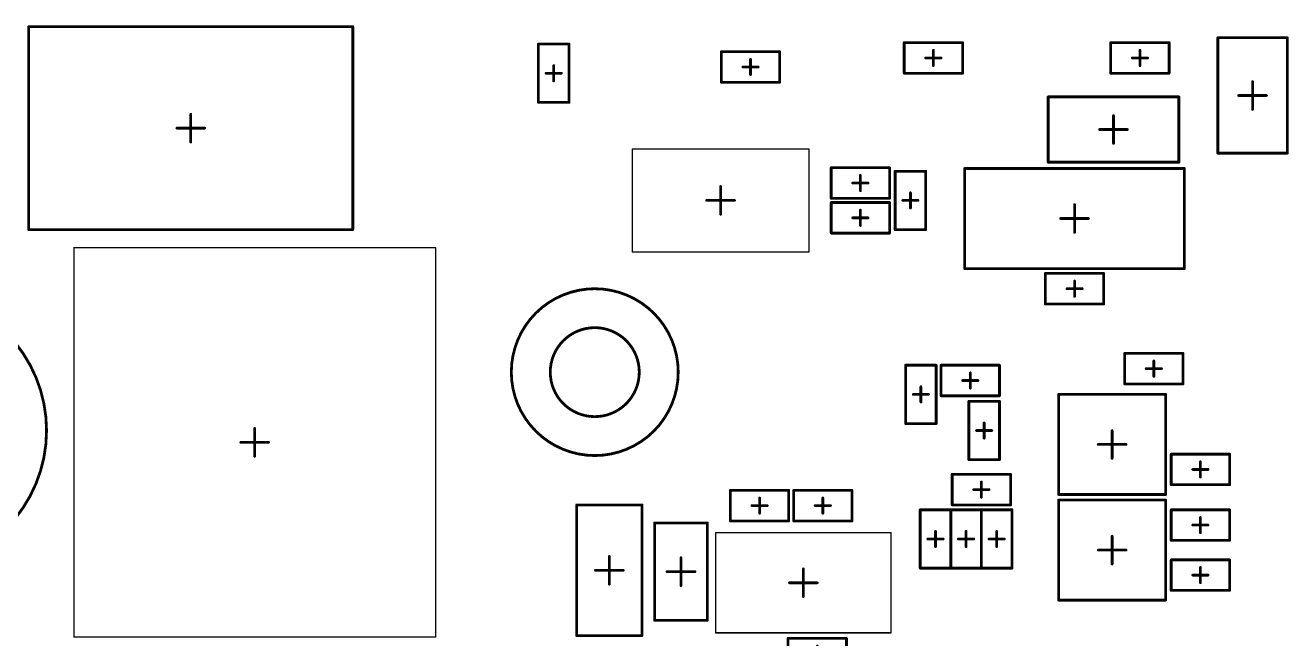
# Model space of a CAD drawing. Header units: millimetres. Extents: x 17 to 252, y 25 to 107.
# Drawn here: x 76.52 to 121.95, y 49.41 to 71.48 of the extents above; entities that cross this region are included whole.
import ezdxf

# ---------------------------------------------------------------- set-up
doc = ezdxf.new("R2010")
doc.units = ezdxf.units.MM
doc.layers.add('Mechanical1', color=6, linetype='Continuous')
doc.layers.add('Mechanical15', color=56, linetype='Continuous')

# ---------------------------------------------------------------- blocks, each defined once
blk = doc.blocks.new('CAPC1005X06N_5')
at = {"layer": 'Mechanical15', "const_width": 0.1}
for points in [[(-1.05, 0.55), (1.05, 0.55)], [(-1.05, 0.55), (-1.05, -0.55)], [(1.05, 0.55), (1.05, -0.55)], [(-0.275, 0), (0.275, 0)], [(0, 0.275), (0, -0.275)], [(-1.05, -0.55), (1.05, -0.55)]]:
    blk.add_lwpolyline(points, dxfattribs=at)
at = {"layer": 'Mechanical15', "const_width": 0.05}
for points in [[(-1.075, 0.55, 1), (-1.025, 0.55, 1)], [(-1.075, 0.55, 1), (-1.025, 0.55, 1)], [(1.025, 0.55, 1), (1.075, 0.55, 1)], [(1.025, 0.55, 1), (1.075, 0.55, 1)], [(-0.3, 0, 1), (-0.25, 0, 1)], [(-0.025, 0.275, 1), (0.025, 0.275, 1)], [(0.25, 0, 1), (0.3, 0, 1)], [(-0.025, -0.275, 1), (0.025, -0.275, 1)], [(-1.075, -0.55, 1), (-1.025, -0.55, 1)], [(-1.075, -0.55, 1), (-1.025, -0.55, 1)], [(1.025, -0.55, 1), (1.075, -0.55, 1)], [(1.025, -0.55, 1), (1.075, -0.55, 1)]]:
    blk.add_lwpolyline(points, format="xyb", close=True, dxfattribs=at)
blk = doc.blocks.new('CAPC3216X09N_8')
at = {"layer": 'Mechanical15', "const_width": 0.1}
for points in [[(-2.35, 1.175), (2.35, 1.175)], [(-2.35, -1.175), (-2.35, 1.175)], [(2.35, -1.175), (2.35, 1.175)], [(0, -0.5), (0, 0.5)], [(-0.5, 0), (0.5, 0)], [(-2.35, -1.175), (2.35, -1.175)]]:
    blk.add_lwpolyline(points, dxfattribs=at)
at = {"layer": 'Mechanical15', "const_width": 0.05}
for points in [[(-2.375, 1.175, 1), (-2.325, 1.175, 1)], [(-2.375, 1.175, 1), (-2.325, 1.175, 1)], [(2.325, 1.175, 1), (2.375, 1.175, 1)], [(2.325, 1.175, 1), (2.375, 1.175, 1)], [(-0.025, 0.5, 1), (0.025, 0.5, 1)], [(-0.525, 0, 1), (-0.475, 0, 1)], [(0.475, 0, 1), (0.525, 0, 1)], [(-0.025, -0.5, 1), (0.025, -0.5, 1)], [(-2.375, -1.175, 1), (-2.325, -1.175, 1)], [(-2.375, -1.175, 1), (-2.325, -1.175, 1)], [(2.325, -1.175, 1), (2.375, -1.175, 1)], [(2.325, -1.175, 1), (2.375, -1.175, 1)]]:
    blk.add_lwpolyline(points, format="xyb", close=True, dxfattribs=at)
blk = doc.blocks.new('CAPC1005X06N_33')
at = {"layer": 'Mechanical15', "const_width": 0.1}
for points in [[(-1.05, -0.55), (-1.05, 0.55)], [(1.05, 0.55), (-1.05, 0.55)], [(1.05, -0.55), (1.05, 0.55)], [(0.275, 0), (-0.275, 0)], [(0, -0.275), (0, 0.275)], [(1.05, -0.55), (-1.05, -0.55)]]:
    blk.add_lwpolyline(points, dxfattribs=at)
at = {"layer": 'Mechanical15', "const_width": 0.05}
for points in [[(-1.075, 0.55, 1), (-1.025, 0.55, 1)], [(-1.075, 0.55, 1), (-1.025, 0.55, 1)], [(1.025, 0.55, 1), (1.075, 0.55, 1)], [(1.025, 0.55, 1), (1.075, 0.55, 1)], [(-0.3, 0, 1), (-0.25, 0, 1)], [(-0.025, 0.275, 1), (0.025, 0.275, 1)], [(0.25, 0, 1), (0.3, 0, 1)], [(-0.025, -0.275, 1), (0.025, -0.275, 1)], [(-1.075, -0.55, 1), (-1.025, -0.55, 1)], [(-1.075, -0.55, 1), (-1.025, -0.55, 1)], [(1.025, -0.55, 1), (1.075, -0.55, 1)], [(1.025, -0.55, 1), (1.075, -0.55, 1)]]:
    blk.add_lwpolyline(points, format="xyb", close=True, dxfattribs=at)
blk = doc.blocks.new('CAPC1005X06N_34')
at = {"layer": 'Mechanical15', "const_width": 0.1}
for points in [[(-1.05, -0.55), (-1.05, 0.55)], [(1.05, 0.55), (-1.05, 0.55)], [(1.05, -0.55), (1.05, 0.55)], [(0.275, 0), (-0.275, 0)], [(0, -0.275), (0, 0.275)], [(1.05, -0.55), (-1.05, -0.55)]]:
    blk.add_lwpolyline(points, dxfattribs=at)
at = {"layer": 'Mechanical15', "const_width": 0.05}
for points in [[(-1.075, 0.55, 1), (-1.025, 0.55, 1)], [(-1.075, 0.55, 1), (-1.025, 0.55, 1)], [(1.025, 0.55, 1), (1.075, 0.55, 1)], [(1.025, 0.55, 1), (1.075, 0.55, 1)], [(-0.3, 0, 1), (-0.25, 0, 1)], [(-0.025, 0.275, 1), (0.025, 0.275, 1)], [(0.25, 0, 1), (0.3, 0, 1)], [(-0.025, -0.275, 1), (0.025, -0.275, 1)], [(-1.075, -0.55, 1), (-1.025, -0.55, 1)], [(-1.075, -0.55, 1), (-1.025, -0.55, 1)], [(1.025, -0.55, 1), (1.075, -0.55, 1)], [(1.025, -0.55, 1), (1.075, -0.55, 1)]]:
    blk.add_lwpolyline(points, format="xyb", close=True, dxfattribs=at)
blk = doc.blocks.new('CAPC2012X14N_35')
at = {"layer": 'Mechanical15', "const_width": 0.1}
for points in [[(-1.75, -0.95), (-1.75, 0.95)], [(1.75, 0.95), (-1.75, 0.95)], [(1.75, -0.95), (1.75, 0.95)], [(0, -0.5), (0, 0.5)], [(0.5, 0), (-0.5, 0)], [(1.75, -0.95), (-1.75, -0.95)]]:
    blk.add_lwpolyline(points, dxfattribs=at)
at = {"layer": 'Mechanical15', "const_width": 0.05}
for points in [[(-1.775, 0.95, 1), (-1.725, 0.95, 1)], [(-1.775, 0.95, 1), (-1.725, 0.95, 1)], [(1.725, 0.95, 1), (1.775, 0.95, 1)], [(1.725, 0.95, 1), (1.775, 0.95, 1)], [(-0.025, 0.5, 1), (0.025, 0.5, 1)], [(-0.525, 0, 1), (-0.475, 0, 1)], [(0.475, 0, 1), (0.525, 0, 1)], [(-0.025, -0.5, 1), (0.025, -0.5, 1)], [(-1.775, -0.95, 1), (-1.725, -0.95, 1)], [(-1.775, -0.95, 1), (-1.725, -0.95, 1)], [(1.725, -0.95, 1), (1.775, -0.95, 1)], [(1.725, -0.95, 1), (1.775, -0.95, 1)]]:
    blk.add_lwpolyline(points, format="xyb", close=True, dxfattribs=at)
blk = doc.blocks.new('CAPC1005X06N_36')
at = {"layer": 'Mechanical15', "const_width": 0.1}
for points in [[(-1.05, -0.55), (-1.05, 0.55)], [(-1.05, 0.55), (1.05, 0.55)], [(1.05, -0.55), (1.05, 0.55)], [(-0.275, 0), (0.275, 0)], [(0, -0.275), (0, 0.275)], [(-1.05, -0.55), (1.05, -0.55)]]:
    blk.add_lwpolyline(points, dxfattribs=at)
at = {"layer": 'Mechanical15', "const_width": 0.05}
for points in [[(-1.075, 0.55, 1), (-1.025, 0.55, 1)], [(-1.075, 0.55, 1), (-1.025, 0.55, 1)], [(1.025, 0.55, 1), (1.075, 0.55, 1)], [(1.025, 0.55, 1), (1.075, 0.55, 1)], [(-0.3, 0, 1), (-0.25, 0, 1)], [(-0.025, 0.275, 1), (0.025, 0.275, 1)], [(0.25, 0, 1), (0.3, 0, 1)], [(-0.025, -0.275, 1), (0.025, -0.275, 1)], [(-1.075, -0.55, 1), (-1.025, -0.55, 1)], [(-1.075, -0.55, 1), (-1.025, -0.55, 1)], [(1.025, -0.55, 1), (1.075, -0.55, 1)], [(1.025, -0.55, 1), (1.075, -0.55, 1)]]:
    blk.add_lwpolyline(points, format="xyb", close=True, dxfattribs=at)
blk = doc.blocks.new('INDM120120X100N_88')
at = {"layer": 'Mechanical15'}
for points, const_width in [([(-7, 6.5), (-7, -6.5)], 0.05), ([(-7, 6.5), (7, 6.5)], 0.05), ([(7, 6.5), (7, -6.5)], 0.05), ([(0, 0.5), (0, -0.5)], 0.1), ([(-0.5, 0), (0.5, 0)], 0.1), ([(-7, -6.5), (7, -6.5)], 0.05)]:
    blk.add_lwpolyline(points, dxfattribs=dict(at, const_width=const_width))
for points, const_width in [([(-7.013, 6.5, 1), (-6.988, 6.5, 1)], 0.025), ([(-7.013, 6.5, 1), (-6.988, 6.5, 1)], 0.025), ([(6.987, 6.5, 1), (7.012, 6.5, 1)], 0.025), ([(6.987, 6.5, 1), (7.012, 6.5, 1)], 0.025), ([(-0.025, 0.5, 1), (0.025, 0.5, 1)], 0.05), ([(-0.525, 0, 1), (-0.475, 0, 1)], 0.05), ([(0.475, 0, 1), (0.525, 0, 1)], 0.05), ([(-0.025, -0.5, 1), (0.025, -0.5, 1)], 0.05), ([(-7.013, -6.5, 1), (-6.988, -6.5, 1)], 0.025), ([(-7.013, -6.5, 1), (-6.988, -6.5, 1)], 0.025), ([(6.987, -6.5, 1), (7.012, -6.5, 1)], 0.025), ([(6.987, -6.5, 1), (7.012, -6.5, 1)], 0.025)]:
    blk.add_lwpolyline(points, format="xyb", close=True, dxfattribs=dict(at, const_width=const_width))
blk = doc.blocks.new('RESC1005X04N_92')
at = {"layer": 'Mechanical15', "const_width": 0.1}
for points in [[(-1.05, 0.55), (1.05, 0.55)], [(-1.05, -0.55), (-1.05, 0.55)], [(1.05, -0.55), (1.05, 0.55)], [(-0.275, 0), (0.275, 0)], [(0, -0.275), (0, 0.275)], [(-1.05, -0.55), (1.05, -0.55)]]:
    blk.add_lwpolyline(points, dxfattribs=at)
at = {"layer": 'Mechanical15', "const_width": 0.05}
for points in [[(-1.075, 0.55, 1), (-1.025, 0.55, 1)], [(-1.075, 0.55, 1), (-1.025, 0.55, 1)], [(1.025, 0.55, 1), (1.075, 0.55, 1)], [(1.025, 0.55, 1), (1.075, 0.55, 1)], [(-0.3, 0, 1), (-0.25, 0, 1)], [(-0.025, 0.275, 1), (0.025, 0.275, 1)], [(0.25, 0, 1), (0.3, 0, 1)], [(-0.025, -0.275, 1), (0.025, -0.275, 1)], [(-1.075, -0.55, 1), (-1.025, -0.55, 1)], [(-1.075, -0.55, 1), (-1.025, -0.55, 1)], [(1.025, -0.55, 1), (1.075, -0.55, 1)], [(1.025, -0.55, 1), (1.075, -0.55, 1)]]:
    blk.add_lwpolyline(points, format="xyb", close=True, dxfattribs=at)
blk = doc.blocks.new('RESC1005X04N_93')
at = {"layer": 'Mechanical15', "const_width": 0.1}
for points in [[(1.05, 0.55), (-1.05, 0.55)], [(-1.05, 0.55), (-1.05, -0.55)], [(1.05, 0.55), (1.05, -0.55)], [(0.275, 0), (-0.275, 0)], [(0, 0.275), (0, -0.275)], [(1.05, -0.55), (-1.05, -0.55)]]:
    blk.add_lwpolyline(points, dxfattribs=at)
at = {"layer": 'Mechanical15', "const_width": 0.05}
for points in [[(-1.075, 0.55, 1), (-1.025, 0.55, 1)], [(-1.075, 0.55, 1), (-1.025, 0.55, 1)], [(1.025, 0.55, 1), (1.075, 0.55, 1)], [(1.025, 0.55, 1), (1.075, 0.55, 1)], [(-0.3, 0, 1), (-0.25, 0, 1)], [(-0.025, 0.275, 1), (0.025, 0.275, 1)], [(0.25, 0, 1), (0.3, 0, 1)], [(-0.025, -0.275, 1), (0.025, -0.275, 1)], [(-1.075, -0.55, 1), (-1.025, -0.55, 1)], [(-1.075, -0.55, 1), (-1.025, -0.55, 1)], [(1.025, -0.55, 1), (1.075, -0.55, 1)], [(1.025, -0.55, 1), (1.075, -0.55, 1)]]:
    blk.add_lwpolyline(points, format="xyb", close=True, dxfattribs=at)
blk = doc.blocks.new('RESC1005X04N_94')
at = {"layer": 'Mechanical15', "const_width": 0.1}
for points in [[(1.05, 0.55), (-1.05, 0.55)], [(-1.05, 0.55), (-1.05, -0.55)], [(1.05, 0.55), (1.05, -0.55)], [(0.275, 0), (-0.275, 0)], [(0, 0.275), (0, -0.275)], [(1.05, -0.55), (-1.05, -0.55)]]:
    blk.add_lwpolyline(points, dxfattribs=at)
at = {"layer": 'Mechanical15', "const_width": 0.05}
for points in [[(-1.075, 0.55, 1), (-1.025, 0.55, 1)], [(-1.075, 0.55, 1), (-1.025, 0.55, 1)], [(1.025, 0.55, 1), (1.075, 0.55, 1)], [(1.025, 0.55, 1), (1.075, 0.55, 1)], [(-0.3, 0, 1), (-0.25, 0, 1)], [(-0.025, 0.275, 1), (0.025, 0.275, 1)], [(0.25, 0, 1), (0.3, 0, 1)], [(-0.025, -0.275, 1), (0.025, -0.275, 1)], [(-1.075, -0.55, 1), (-1.025, -0.55, 1)], [(-1.075, -0.55, 1), (-1.025, -0.55, 1)], [(1.025, -0.55, 1), (1.075, -0.55, 1)], [(1.025, -0.55, 1), (1.075, -0.55, 1)]]:
    blk.add_lwpolyline(points, format="xyb", close=True, dxfattribs=at)
blk = doc.blocks.new('RESC1005X04N_115')
at = {"layer": 'Mechanical15', "const_width": 0.1}
for points in [[(-1.05, 0.55), (1.05, 0.55)], [(-1.05, 0.55), (-1.05, -0.55)], [(1.05, 0.55), (1.05, -0.55)], [(-0.275, 0), (0.275, 0)], [(0, 0.275), (0, -0.275)], [(-1.05, -0.55), (1.05, -0.55)]]:
    blk.add_lwpolyline(points, dxfattribs=at)
at = {"layer": 'Mechanical15', "const_width": 0.05}
for points in [[(-1.075, 0.55, 1), (-1.025, 0.55, 1)], [(-1.075, 0.55, 1), (-1.025, 0.55, 1)], [(1.025, 0.55, 1), (1.075, 0.55, 1)], [(1.025, 0.55, 1), (1.075, 0.55, 1)], [(-0.3, 0, 1), (-0.25, 0, 1)], [(-0.025, 0.275, 1), (0.025, 0.275, 1)], [(0.25, 0, 1), (0.3, 0, 1)], [(-0.025, -0.275, 1), (0.025, -0.275, 1)], [(-1.075, -0.55, 1), (-1.025, -0.55, 1)], [(-1.075, -0.55, 1), (-1.025, -0.55, 1)], [(1.025, -0.55, 1), (1.075, -0.55, 1)], [(1.025, -0.55, 1), (1.075, -0.55, 1)]]:
    blk.add_lwpolyline(points, format="xyb", close=True, dxfattribs=at)
blk = doc.blocks.new('RESC1005X04N_117')
at = {"layer": 'Mechanical15', "const_width": 0.1}
for points in [[(1.05, 0.55), (-1.05, 0.55)], [(-1.05, -0.55), (-1.05, 0.55)], [(1.05, -0.55), (1.05, 0.55)], [(0.275, 0), (-0.275, 0)], [(0, -0.275), (0, 0.275)], [(1.05, -0.55), (-1.05, -0.55)]]:
    blk.add_lwpolyline(points, dxfattribs=at)
at = {"layer": 'Mechanical15', "const_width": 0.05}
for points in [[(-1.075, 0.55, 1), (-1.025, 0.55, 1)], [(-1.075, 0.55, 1), (-1.025, 0.55, 1)], [(1.025, 0.55, 1), (1.075, 0.55, 1)], [(1.025, 0.55, 1), (1.075, 0.55, 1)], [(-0.3, 0, 1), (-0.25, 0, 1)], [(-0.025, 0.275, 1), (0.025, 0.275, 1)], [(0.25, 0, 1), (0.3, 0, 1)], [(-0.025, -0.275, 1), (0.025, -0.275, 1)], [(-1.075, -0.55, 1), (-1.025, -0.55, 1)], [(-1.075, -0.55, 1), (-1.025, -0.55, 1)], [(1.025, -0.55, 1), (1.075, -0.55, 1)], [(1.025, -0.55, 1), (1.075, -0.55, 1)]]:
    blk.add_lwpolyline(points, format="xyb", close=True, dxfattribs=at)
blk = doc.blocks.new('RESC1005X04N_118')
at = {"layer": 'Mechanical15', "const_width": 0.1}
for points in [[(-1.05, 0.55), (1.05, 0.55)], [(-1.05, -0.55), (-1.05, 0.55)], [(1.05, -0.55), (1.05, 0.55)], [(-0.275, 0), (0.275, 0)], [(0, -0.275), (0, 0.275)], [(-1.05, -0.55), (1.05, -0.55)]]:
    blk.add_lwpolyline(points, dxfattribs=at)
at = {"layer": 'Mechanical15', "const_width": 0.05}
for points in [[(-1.075, 0.55, 1), (-1.025, 0.55, 1)], [(-1.075, 0.55, 1), (-1.025, 0.55, 1)], [(1.025, 0.55, 1), (1.075, 0.55, 1)], [(1.025, 0.55, 1), (1.075, 0.55, 1)], [(-0.3, 0, 1), (-0.25, 0, 1)], [(-0.025, 0.275, 1), (0.025, 0.275, 1)], [(0.25, 0, 1), (0.3, 0, 1)], [(-0.025, -0.275, 1), (0.025, -0.275, 1)], [(-1.075, -0.55, 1), (-1.025, -0.55, 1)], [(-1.075, -0.55, 1), (-1.025, -0.55, 1)], [(1.025, -0.55, 1), (1.075, -0.55, 1)], [(1.025, -0.55, 1), (1.075, -0.55, 1)]]:
    blk.add_lwpolyline(points, format="xyb", close=True, dxfattribs=at)
blk = doc.blocks.new('RESC1005X04N_119')
at = {"layer": 'Mechanical15', "const_width": 0.1}
for points in [[(1.05, 0.55), (-1.05, 0.55)], [(-1.05, 0.55), (-1.05, -0.55)], [(1.05, 0.55), (1.05, -0.55)], [(0.275, 0), (-0.275, 0)], [(0, 0.275), (0, -0.275)], [(1.05, -0.55), (-1.05, -0.55)]]:
    blk.add_lwpolyline(points, dxfattribs=at)
at = {"layer": 'Mechanical15', "const_width": 0.05}
for points in [[(-1.075, 0.55, 1), (-1.025, 0.55, 1)], [(-1.075, 0.55, 1), (-1.025, 0.55, 1)], [(1.025, 0.55, 1), (1.075, 0.55, 1)], [(1.025, 0.55, 1), (1.075, 0.55, 1)], [(-0.3, 0, 1), (-0.25, 0, 1)], [(-0.025, 0.275, 1), (0.025, 0.275, 1)], [(0.25, 0, 1), (0.3, 0, 1)], [(-0.025, -0.275, 1), (0.025, -0.275, 1)], [(-1.075, -0.55, 1), (-1.025, -0.55, 1)], [(-1.075, -0.55, 1), (-1.025, -0.55, 1)], [(1.025, -0.55, 1), (1.075, -0.55, 1)], [(1.025, -0.55, 1), (1.075, -0.55, 1)]]:
    blk.add_lwpolyline(points, format="xyb", close=True, dxfattribs=at)
blk = doc.blocks.new('RESC1005X04N_121')
at = {"layer": 'Mechanical15', "const_width": 0.1}
for points in [[(-1.05, 0.55), (1.05, 0.55)], [(-1.05, -0.55), (-1.05, 0.55)], [(1.05, -0.55), (1.05, 0.55)], [(-0.275, 0), (0.275, 0)], [(0, -0.275), (0, 0.275)], [(-1.05, -0.55), (1.05, -0.55)]]:
    blk.add_lwpolyline(points, dxfattribs=at)
at = {"layer": 'Mechanical15', "const_width": 0.05}
for points in [[(-1.075, 0.55, 1), (-1.025, 0.55, 1)], [(-1.075, 0.55, 1), (-1.025, 0.55, 1)], [(1.025, 0.55, 1), (1.075, 0.55, 1)], [(1.025, 0.55, 1), (1.075, 0.55, 1)], [(-0.3, 0, 1), (-0.25, 0, 1)], [(-0.025, 0.275, 1), (0.025, 0.275, 1)], [(0.25, 0, 1), (0.3, 0, 1)], [(-0.025, -0.275, 1), (0.025, -0.275, 1)], [(-1.075, -0.55, 1), (-1.025, -0.55, 1)], [(-1.075, -0.55, 1), (-1.025, -0.55, 1)], [(1.025, -0.55, 1), (1.075, -0.55, 1)], [(1.025, -0.55, 1), (1.075, -0.55, 1)]]:
    blk.add_lwpolyline(points, format="xyb", close=True, dxfattribs=at)
blk = doc.blocks.new('RESC1005X04N_122')
at = {"layer": 'Mechanical15', "const_width": 0.1}
for points in [[(1.05, 0.55), (-1.05, 0.55)], [(-1.05, 0.55), (-1.05, -0.55)], [(1.05, 0.55), (1.05, -0.55)], [(0.275, 0), (-0.275, 0)], [(0, 0.275), (0, -0.275)], [(1.05, -0.55), (-1.05, -0.55)]]:
    blk.add_lwpolyline(points, dxfattribs=at)
at = {"layer": 'Mechanical15', "const_width": 0.05}
for points in [[(-1.075, 0.55, 1), (-1.025, 0.55, 1)], [(-1.075, 0.55, 1), (-1.025, 0.55, 1)], [(1.025, 0.55, 1), (1.075, 0.55, 1)], [(1.025, 0.55, 1), (1.075, 0.55, 1)], [(-0.3, 0, 1), (-0.25, 0, 1)], [(-0.025, 0.275, 1), (0.025, 0.275, 1)], [(0.25, 0, 1), (0.3, 0, 1)], [(-0.025, -0.275, 1), (0.025, -0.275, 1)], [(-1.075, -0.55, 1), (-1.025, -0.55, 1)], [(-1.075, -0.55, 1), (-1.025, -0.55, 1)], [(1.025, -0.55, 1), (1.075, -0.55, 1)], [(1.025, -0.55, 1), (1.075, -0.55, 1)]]:
    blk.add_lwpolyline(points, format="xyb", close=True, dxfattribs=at)
blk = doc.blocks.new('RESC1005X04N_124')
at = {"layer": 'Mechanical15', "const_width": 0.1}
for points in [[(-1.05, 0.55), (1.05, 0.55)], [(-1.05, 0.55), (-1.05, -0.55)], [(1.05, 0.55), (1.05, -0.55)], [(-0.275, 0), (0.275, 0)], [(0, 0.275), (0, -0.275)], [(-1.05, -0.55), (1.05, -0.55)]]:
    blk.add_lwpolyline(points, dxfattribs=at)
at = {"layer": 'Mechanical15', "const_width": 0.05}
for points in [[(-1.075, 0.55, 1), (-1.025, 0.55, 1)], [(-1.075, 0.55, 1), (-1.025, 0.55, 1)], [(1.025, 0.55, 1), (1.075, 0.55, 1)], [(1.025, 0.55, 1), (1.075, 0.55, 1)], [(-0.3, 0, 1), (-0.25, 0, 1)], [(-0.025, 0.275, 1), (0.025, 0.275, 1)], [(0.25, 0, 1), (0.3, 0, 1)], [(-0.025, -0.275, 1), (0.025, -0.275, 1)], [(-1.075, -0.55, 1), (-1.025, -0.55, 1)], [(-1.075, -0.55, 1), (-1.025, -0.55, 1)], [(1.025, -0.55, 1), (1.075, -0.55, 1)], [(1.025, -0.55, 1), (1.075, -0.55, 1)]]:
    blk.add_lwpolyline(points, format="xyb", close=True, dxfattribs=at)
blk = doc.blocks.new('RESC1005X04N_125')
at = {"layer": 'Mechanical15', "const_width": 0.1}
for points in [[(-1.05, 0.55), (1.05, 0.55)], [(-1.05, -0.55), (-1.05, 0.55)], [(1.05, -0.55), (1.05, 0.55)], [(-0.275, 0), (0.275, 0)], [(0, -0.275), (0, 0.275)], [(-1.05, -0.55), (1.05, -0.55)]]:
    blk.add_lwpolyline(points, dxfattribs=at)
at = {"layer": 'Mechanical15', "const_width": 0.05}
for points in [[(-1.075, 0.55, 1), (-1.025, 0.55, 1)], [(-1.075, 0.55, 1), (-1.025, 0.55, 1)], [(1.025, 0.55, 1), (1.075, 0.55, 1)], [(1.025, 0.55, 1), (1.075, 0.55, 1)], [(-0.3, 0, 1), (-0.25, 0, 1)], [(-0.025, 0.275, 1), (0.025, 0.275, 1)], [(0.25, 0, 1), (0.3, 0, 1)], [(-0.025, -0.275, 1), (0.025, -0.275, 1)], [(-1.075, -0.55, 1), (-1.025, -0.55, 1)], [(-1.075, -0.55, 1), (-1.025, -0.55, 1)], [(1.025, -0.55, 1), (1.075, -0.55, 1)], [(1.025, -0.55, 1), (1.075, -0.55, 1)]]:
    blk.add_lwpolyline(points, format="xyb", close=True, dxfattribs=at)
blk = doc.blocks.new('RESC1005X04N_126')
at = {"layer": 'Mechanical15', "const_width": 0.1}
for points in [[(-1.05, 0.55), (1.05, 0.55)], [(-1.05, -0.55), (-1.05, 0.55)], [(1.05, -0.55), (1.05, 0.55)], [(-0.275, 0), (0.275, 0)], [(0, -0.275), (0, 0.275)], [(-1.05, -0.55), (1.05, -0.55)]]:
    blk.add_lwpolyline(points, dxfattribs=at)
at = {"layer": 'Mechanical15', "const_width": 0.05}
for points in [[(-1.075, 0.55, 1), (-1.025, 0.55, 1)], [(-1.075, 0.55, 1), (-1.025, 0.55, 1)], [(1.025, 0.55, 1), (1.075, 0.55, 1)], [(1.025, 0.55, 1), (1.075, 0.55, 1)], [(-0.3, 0, 1), (-0.25, 0, 1)], [(-0.025, 0.275, 1), (0.025, 0.275, 1)], [(0.25, 0, 1), (0.3, 0, 1)], [(-0.025, -0.275, 1), (0.025, -0.275, 1)], [(-1.075, -0.55, 1), (-1.025, -0.55, 1)], [(-1.075, -0.55, 1), (-1.025, -0.55, 1)], [(1.025, -0.55, 1), (1.075, -0.55, 1)], [(1.025, -0.55, 1), (1.075, -0.55, 1)]]:
    blk.add_lwpolyline(points, format="xyb", close=True, dxfattribs=at)
blk = doc.blocks.new('RESC1005X04N_127')
at = {"layer": 'Mechanical15', "const_width": 0.1}
for points in [[(1.05, 0.55), (-1.05, 0.55)], [(-1.05, 0.55), (-1.05, -0.55)], [(1.05, 0.55), (1.05, -0.55)], [(0.275, 0), (-0.275, 0)], [(0, 0.275), (0, -0.275)], [(1.05, -0.55), (-1.05, -0.55)]]:
    blk.add_lwpolyline(points, dxfattribs=at)
at = {"layer": 'Mechanical15', "const_width": 0.05}
for points in [[(-1.075, 0.55, 1), (-1.025, 0.55, 1)], [(-1.075, 0.55, 1), (-1.025, 0.55, 1)], [(1.025, 0.55, 1), (1.075, 0.55, 1)], [(1.025, 0.55, 1), (1.075, 0.55, 1)], [(-0.3, 0, 1), (-0.25, 0, 1)], [(-0.025, 0.275, 1), (0.025, 0.275, 1)], [(0.25, 0, 1), (0.3, 0, 1)], [(-0.025, -0.275, 1), (0.025, -0.275, 1)], [(-1.075, -0.55, 1), (-1.025, -0.55, 1)], [(-1.075, -0.55, 1), (-1.025, -0.55, 1)], [(1.025, -0.55, 1), (1.075, -0.55, 1)], [(1.025, -0.55, 1), (1.075, -0.55, 1)]]:
    blk.add_lwpolyline(points, format="xyb", close=True, dxfattribs=at)
blk = doc.blocks.new('RESC1005X04N_128')
at = {"layer": 'Mechanical15', "const_width": 0.1}
for points in [[(1.05, 0.55), (-1.05, 0.55)], [(-1.05, 0.55), (-1.05, -0.55)], [(1.05, 0.55), (1.05, -0.55)], [(0.275, 0), (-0.275, 0)], [(0, 0.275), (0, -0.275)], [(1.05, -0.55), (-1.05, -0.55)]]:
    blk.add_lwpolyline(points, dxfattribs=at)
at = {"layer": 'Mechanical15', "const_width": 0.05}
for points in [[(-1.075, 0.55, 1), (-1.025, 0.55, 1)], [(-1.075, 0.55, 1), (-1.025, 0.55, 1)], [(1.025, 0.55, 1), (1.075, 0.55, 1)], [(1.025, 0.55, 1), (1.075, 0.55, 1)], [(-0.3, 0, 1), (-0.25, 0, 1)], [(-0.025, 0.275, 1), (0.025, 0.275, 1)], [(0.25, 0, 1), (0.3, 0, 1)], [(-0.025, -0.275, 1), (0.025, -0.275, 1)], [(-1.075, -0.55, 1), (-1.025, -0.55, 1)], [(-1.075, -0.55, 1), (-1.025, -0.55, 1)], [(1.025, -0.55, 1), (1.075, -0.55, 1)], [(1.025, -0.55, 1), (1.075, -0.55, 1)]]:
    blk.add_lwpolyline(points, format="xyb", close=True, dxfattribs=at)
blk = doc.blocks.new('RESC1005X04N_189')
at = {"layer": 'Mechanical15', "const_width": 0.1}
for points in [[(1.05, 0.55), (-1.05, 0.55)], [(-1.05, -0.55), (-1.05, 0.55)], [(1.05, -0.55), (1.05, 0.55)], [(0.275, 0), (-0.275, 0)], [(0, -0.275), (0, 0.275)], [(1.05, -0.55), (-1.05, -0.55)]]:
    blk.add_lwpolyline(points, dxfattribs=at)
at = {"layer": 'Mechanical15', "const_width": 0.05}
for points in [[(-1.075, 0.55, 1), (-1.025, 0.55, 1)], [(-1.075, 0.55, 1), (-1.025, 0.55, 1)], [(1.025, 0.55, 1), (1.075, 0.55, 1)], [(1.025, 0.55, 1), (1.075, 0.55, 1)], [(-0.3, 0, 1), (-0.25, 0, 1)], [(-0.025, 0.275, 1), (0.025, 0.275, 1)], [(0.25, 0, 1), (0.3, 0, 1)], [(-0.025, -0.275, 1), (0.025, -0.275, 1)], [(-1.075, -0.55, 1), (-1.025, -0.55, 1)], [(-1.075, -0.55, 1), (-1.025, -0.55, 1)], [(1.025, -0.55, 1), (1.075, -0.55, 1)], [(1.025, -0.55, 1), (1.075, -0.55, 1)]]:
    blk.add_lwpolyline(points, format="xyb", close=True, dxfattribs=at)
blk = doc.blocks.new('RESC1005X04N_192')
at = {"layer": 'Mechanical15', "const_width": 0.1}
for points in [[(1.05, 0.55), (-1.05, 0.55)], [(-1.05, 0.55), (-1.05, -0.55)], [(1.05, 0.55), (1.05, -0.55)], [(0.275, 0), (-0.275, 0)], [(0, 0.275), (0, -0.275)], [(1.05, -0.55), (-1.05, -0.55)]]:
    blk.add_lwpolyline(points, dxfattribs=at)
at = {"layer": 'Mechanical15', "const_width": 0.05}
for points in [[(-1.075, 0.55, 1), (-1.025, 0.55, 1)], [(-1.075, 0.55, 1), (-1.025, 0.55, 1)], [(1.025, 0.55, 1), (1.075, 0.55, 1)], [(1.025, 0.55, 1), (1.075, 0.55, 1)], [(-0.3, 0, 1), (-0.25, 0, 1)], [(-0.025, 0.275, 1), (0.025, 0.275, 1)], [(0.25, 0, 1), (0.3, 0, 1)], [(-0.025, -0.275, 1), (0.025, -0.275, 1)], [(-1.075, -0.55, 1), (-1.025, -0.55, 1)], [(-1.075, -0.55, 1), (-1.025, -0.55, 1)], [(1.025, -0.55, 1), (1.075, -0.55, 1)], [(1.025, -0.55, 1), (1.075, -0.55, 1)]]:
    blk.add_lwpolyline(points, format="xyb", close=True, dxfattribs=at)
blk = doc.blocks.new('RESC1005X04N_196')
at = {"layer": 'Mechanical15', "const_width": 0.1}
for points in [[(-1.05, 0.55), (1.05, 0.55)], [(-1.05, -0.55), (-1.05, 0.55)], [(1.05, -0.55), (1.05, 0.55)], [(-0.275, 0), (0.275, 0)], [(0, -0.275), (0, 0.275)], [(-1.05, -0.55), (1.05, -0.55)]]:
    blk.add_lwpolyline(points, dxfattribs=at)
at = {"layer": 'Mechanical15', "const_width": 0.05}
for points in [[(-1.075, 0.55, 1), (-1.025, 0.55, 1)], [(-1.075, 0.55, 1), (-1.025, 0.55, 1)], [(1.025, 0.55, 1), (1.075, 0.55, 1)], [(1.025, 0.55, 1), (1.075, 0.55, 1)], [(-0.3, 0, 1), (-0.25, 0, 1)], [(-0.025, 0.275, 1), (0.025, 0.275, 1)], [(0.25, 0, 1), (0.3, 0, 1)], [(-0.025, -0.275, 1), (0.025, -0.275, 1)], [(-1.075, -0.55, 1), (-1.025, -0.55, 1)], [(-1.075, -0.55, 1), (-1.025, -0.55, 1)], [(1.025, -0.55, 1), (1.075, -0.55, 1)], [(1.025, -0.55, 1), (1.075, -0.55, 1)]]:
    blk.add_lwpolyline(points, format="xyb", close=True, dxfattribs=at)
blk = doc.blocks.new('RESC1005X04N_200')
at = {"layer": 'Mechanical15', "const_width": 0.1}
for points in [[(-1.05, 0.55), (1.05, 0.55)], [(-1.05, -0.55), (-1.05, 0.55)], [(1.05, -0.55), (1.05, 0.55)], [(-0.275, 0), (0.275, 0)], [(0, -0.275), (0, 0.275)], [(-1.05, -0.55), (1.05, -0.55)]]:
    blk.add_lwpolyline(points, dxfattribs=at)
at = {"layer": 'Mechanical15', "const_width": 0.05}
for points in [[(-1.075, 0.55, 1), (-1.025, 0.55, 1)], [(-1.075, 0.55, 1), (-1.025, 0.55, 1)], [(1.025, 0.55, 1), (1.075, 0.55, 1)], [(1.025, 0.55, 1), (1.075, 0.55, 1)], [(-0.3, 0, 1), (-0.25, 0, 1)], [(-0.025, 0.275, 1), (0.025, 0.275, 1)], [(0.25, 0, 1), (0.3, 0, 1)], [(-0.025, -0.275, 1), (0.025, -0.275, 1)], [(-1.075, -0.55, 1), (-1.025, -0.55, 1)], [(-1.075, -0.55, 1), (-1.025, -0.55, 1)], [(1.025, -0.55, 1), (1.075, -0.55, 1)], [(1.025, -0.55, 1), (1.075, -0.55, 1)]]:
    blk.add_lwpolyline(points, format="xyb", close=True, dxfattribs=at)
blk = doc.blocks.new('MSOP65P490X110_8N_215')
at = {"layer": 'Mechanical15'}
for points, const_width in [([(3.175, 1.85), (-3.175, 1.85)], 0.05), ([(-3.175, 1.85), (-3.175, -1.85)], 0.05), ([(3.175, 1.85), (3.175, -1.85)], 0.05), ([(0, 0.5), (0, -0.5)], 0.1), ([(0.5, 0), (-0.5, 0)], 0.1), ([(3.175, -1.85), (-3.175, -1.85)], 0.05)]:
    blk.add_lwpolyline(points, dxfattribs=dict(at, const_width=const_width))
for points, const_width in [([(-3.187, 1.85, 1), (-3.163, 1.85, 1)], 0.025), ([(-3.187, 1.85, 1), (-3.163, 1.85, 1)], 0.025), ([(3.163, 1.85, 1), (3.187, 1.85, 1)], 0.025), ([(3.163, 1.85, 1), (3.187, 1.85, 1)], 0.025), ([(-0.025, 0.5, 1), (0.025, 0.5, 1)], 0.05), ([(-0.525, 0, 1), (-0.475, 0, 1)], 0.05), ([(0.475, 0, 1), (0.525, 0, 1)], 0.05), ([(-0.025, -0.5, 1), (0.025, -0.5, 1)], 0.05), ([(-3.187, -1.85, 1), (-3.163, -1.85, 1)], 0.025), ([(-3.187, -1.85, 1), (-3.163, -1.85, 1)], 0.025), ([(3.163, -1.85, 1), (3.187, -1.85, 1)], 0.025), ([(3.163, -1.85, 1), (3.187, -1.85, 1)], 0.025)]:
    blk.add_lwpolyline(points, format="xyb", close=True, dxfattribs=dict(at, const_width=const_width))
blk = doc.blocks.new('MUB10A_N_221')
at = {"layer": 'Mechanical15'}
for points, const_width in [([(3.15, 1.8), (-3.15, 1.8)], 0.05), ([(-3.15, 1.8), (-3.15, -1.8)], 0.05), ([(3.15, 1.8), (3.15, -1.8)], 0.05), ([(0, 0.5), (0, -0.5)], 0.1), ([(0.5, 0), (-0.5, 0)], 0.1), ([(3.15, -1.8), (-3.15, -1.8)], 0.05)]:
    blk.add_lwpolyline(points, dxfattribs=dict(at, const_width=const_width))
for points, const_width in [([(-3.162, 1.8, 1), (-3.137, 1.8, 1)], 0.025), ([(-3.162, 1.8, 1), (-3.137, 1.8, 1)], 0.025), ([(3.138, 1.8, 1), (3.163, 1.8, 1)], 0.025), ([(3.138, 1.8, 1), (3.163, 1.8, 1)], 0.025), ([(-0.025, 0.5, 1), (0.025, 0.5, 1)], 0.05), ([(-0.525, 0, 1), (-0.475, 0, 1)], 0.05), ([(0.475, 0, 1), (0.525, 0, 1)], 0.05), ([(-0.025, -0.5, 1), (0.025, -0.5, 1)], 0.05), ([(-3.162, -1.8, 1), (-3.137, -1.8, 1)], 0.025), ([(-3.162, -1.8, 1), (-3.137, -1.8, 1)], 0.025), ([(3.138, -1.8, 1), (3.163, -1.8, 1)], 0.025), ([(3.138, -1.8, 1), (3.163, -1.8, 1)], 0.025)]:
    blk.add_lwpolyline(points, format="xyb", close=True, dxfattribs=dict(at, const_width=const_width))
blk = doc.blocks.new('SOD65P270X115_2N_259')
at = {"layer": 'Mechanical15', "const_width": 0.1}
for points in [[(2.075, 1.25), (-2.075, 1.25)], [(-2.075, -1.25), (-2.075, 1.25)], [(2.075, -1.25), (2.075, 1.25)], [(0, -0.5), (0, 0.5)], [(0.5, 0), (-0.5, 0)], [(2.075, -1.25), (-2.075, -1.25)]]:
    blk.add_lwpolyline(points, dxfattribs=at)
at = {"layer": 'Mechanical15', "const_width": 0.05}
for points in [[(-2.1, 1.25, 1), (-2.05, 1.25, 1)], [(-2.1, 1.25, 1), (-2.05, 1.25, 1)], [(2.05, 1.25, 1), (2.1, 1.25, 1)], [(2.05, 1.25, 1), (2.1, 1.25, 1)], [(-0.025, 0.5, 1), (0.025, 0.5, 1)], [(-0.525, 0, 1), (-0.475, 0, 1)], [(0.475, 0, 1), (0.525, 0, 1)], [(-0.025, -0.5, 1), (0.025, -0.5, 1)], [(-2.1, -1.25, 1), (-2.05, -1.25, 1)], [(-2.1, -1.25, 1), (-2.05, -1.25, 1)], [(2.05, -1.25, 1), (2.1, -1.25, 1)], [(2.05, -1.25, 1), (2.1, -1.25, 1)]]:
    blk.add_lwpolyline(points, format="xyb", close=True, dxfattribs=at)
blk = doc.blocks.new('TO228P970_3N_273')
at = {"layer": 'Mechanical15', "const_width": 0.1}
for points in [[(-5.825, -3.65), (-5.825, 3.65)], [(-5.825, 3.65), (5.825, 3.65)], [(5.825, -3.65), (5.825, 3.65)], [(0, -0.5), (0, 0.5)], [(-0.5, 0), (0.5, 0)], [(-5.825, -3.65), (5.825, -3.65)]]:
    blk.add_lwpolyline(points, dxfattribs=at)
at = {"layer": 'Mechanical15', "const_width": 0.05}
for points in [[(-5.85, 3.65, 1), (-5.8, 3.65, 1)], [(-5.85, 3.65, 1), (-5.8, 3.65, 1)], [(5.8, 3.65, 1), (5.85, 3.65, 1)], [(5.8, 3.65, 1), (5.85, 3.65, 1)], [(-0.025, 0.5, 1), (0.025, 0.5, 1)], [(-0.525, 0, 1), (-0.475, 0, 1)], [(0.475, 0, 1), (0.525, 0, 1)], [(-0.025, -0.5, 1), (0.025, -0.5, 1)], [(-5.85, -3.65, 1), (-5.8, -3.65, 1)], [(-5.85, -3.65, 1), (-5.8, -3.65, 1)], [(5.8, -3.65, 1), (5.85, -3.65, 1)], [(5.8, -3.65, 1), (5.85, -3.65, 1)]]:
    blk.add_lwpolyline(points, format="xyb", close=True, dxfattribs=at)
blk = doc.blocks.new('SOT90P247X115_3N_274')
at = {"layer": 'Mechanical15', "const_width": 0.1}
for points in [[(1.925, 1.8), (-1.925, 1.8)], [(-1.925, 1.8), (-1.925, -1.8)], [(1.925, 1.8), (1.925, -1.8)], [(0, 0.5), (0, -0.5)], [(0.5, 0), (-0.5, 0)], [(1.925, -1.8), (-1.925, -1.8)]]:
    blk.add_lwpolyline(points, dxfattribs=at)
at = {"layer": 'Mechanical15', "const_width": 0.05}
for points in [[(-1.95, 1.8, 1), (-1.9, 1.8, 1)], [(-1.95, 1.8, 1), (-1.9, 1.8, 1)], [(1.9, 1.8, 1), (1.95, 1.8, 1)], [(1.9, 1.8, 1), (1.95, 1.8, 1)], [(-0.025, 0.5, 1), (0.025, 0.5, 1)], [(-0.525, 0, 1), (-0.475, 0, 1)], [(0.475, 0, 1), (0.525, 0, 1)], [(-0.025, -0.5, 1), (0.025, -0.5, 1)], [(-1.95, -1.8, 1), (-1.9, -1.8, 1)], [(-1.95, -1.8, 1), (-1.9, -1.8, 1)], [(1.9, -1.8, 1), (1.95, -1.8, 1)], [(1.9, -1.8, 1), (1.95, -1.8, 1)]]:
    blk.add_lwpolyline(points, format="xyb", close=True, dxfattribs=at)
blk = doc.blocks.new('SOT90P247X115_3N_275')
at = {"layer": 'Mechanical15', "const_width": 0.1}
for points in [[(1.925, 1.8), (-1.925, 1.8)], [(-1.925, 1.8), (-1.925, -1.8)], [(1.925, 1.8), (1.925, -1.8)], [(0, 0.5), (0, -0.5)], [(0.5, 0), (-0.5, 0)], [(1.925, -1.8), (-1.925, -1.8)]]:
    blk.add_lwpolyline(points, dxfattribs=at)
at = {"layer": 'Mechanical15', "const_width": 0.05}
for points in [[(-1.95, 1.8, 1), (-1.9, 1.8, 1)], [(-1.95, 1.8, 1), (-1.9, 1.8, 1)], [(1.9, 1.8, 1), (1.95, 1.8, 1)], [(1.9, 1.8, 1), (1.95, 1.8, 1)], [(-0.025, 0.5, 1), (0.025, 0.5, 1)], [(-0.525, 0, 1), (-0.475, 0, 1)], [(0.475, 0, 1), (0.525, 0, 1)], [(-0.025, -0.5, 1), (0.025, -0.5, 1)], [(-1.95, -1.8, 1), (-1.9, -1.8, 1)], [(-1.95, -1.8, 1), (-1.9, -1.8, 1)], [(1.9, -1.8, 1), (1.95, -1.8, 1)], [(1.9, -1.8, 1), (1.95, -1.8, 1)]]:
    blk.add_lwpolyline(points, format="xyb", close=True, dxfattribs=at)
blk = doc.blocks.new('TSOP65P640X120_8N_285')
at = {"layer": 'Mechanical15', "const_width": 0.1}
for points in [[(-3.95, 1.8), (3.95, 1.8)], [(-3.95, -1.8), (-3.95, 1.8)], [(3.95, -1.8), (3.95, 1.8)], [(0, -0.5), (0, 0.5)], [(-0.5, 0), (0.5, 0)], [(-3.95, -1.8), (3.95, -1.8)]]:
    blk.add_lwpolyline(points, dxfattribs=at)
at = {"layer": 'Mechanical15', "const_width": 0.05}
for points in [[(-3.975, 1.8, 1), (-3.925, 1.8, 1)], [(-3.975, 1.8, 1), (-3.925, 1.8, 1)], [(3.925, 1.8, 1), (3.975, 1.8, 1)], [(3.925, 1.8, 1), (3.975, 1.8, 1)], [(-0.025, 0.5, 1), (0.025, 0.5, 1)], [(-0.525, 0, 1), (-0.475, 0, 1)], [(0.475, 0, 1), (0.525, 0, 1)], [(-0.025, -0.5, 1), (0.025, -0.5, 1)], [(-3.975, -1.8, 1), (-3.925, -1.8, 1)], [(-3.975, -1.8, 1), (-3.925, -1.8, 1)], [(3.925, -1.8, 1), (3.975, -1.8, 1)], [(3.925, -1.8, 1), (3.975, -1.8, 1)]]:
    blk.add_lwpolyline(points, format="xyb", close=True, dxfattribs=at)
blk = doc.blocks.new('CAPC3216X09N_295')
at = {"layer": 'Mechanical15', "const_width": 0.1}
for points in [[(2.35, 1.175), (-2.35, 1.175)], [(-2.35, -1.175), (-2.35, 1.175)], [(2.35, -1.175), (2.35, 1.175)], [(0, -0.5), (0, 0.5)], [(0.5, 0), (-0.5, 0)], [(2.35, -1.175), (-2.35, -1.175)]]:
    blk.add_lwpolyline(points, dxfattribs=at)
at = {"layer": 'Mechanical15', "const_width": 0.05}
for points in [[(-2.375, 1.175, 1), (-2.325, 1.175, 1)], [(-2.375, 1.175, 1), (-2.325, 1.175, 1)], [(2.325, 1.175, 1), (2.375, 1.175, 1)], [(2.325, 1.175, 1), (2.375, 1.175, 1)], [(-0.025, 0.5, 1), (0.025, 0.5, 1)], [(-0.525, 0, 1), (-0.475, 0, 1)], [(0.475, 0, 1), (0.525, 0, 1)], [(-0.025, -0.5, 1), (0.025, -0.5, 1)], [(-2.375, -1.175, 1), (-2.325, -1.175, 1)], [(-2.375, -1.175, 1), (-2.325, -1.175, 1)], [(2.325, -1.175, 1), (2.375, -1.175, 1)], [(2.325, -1.175, 1), (2.375, -1.175, 1)]]:
    blk.add_lwpolyline(points, format="xyb", close=True, dxfattribs=at)

msp = doc.modelspace()

# ---------------------------------------------------------------- linework, layer by layer
at = {"layer": 'Mechanical1'}
for points, const_width in [([(100, 59, 1), (94, 59, 1)], 0.1), ([(98.6, 59, 1), (95.4, 59, 1)], 0.1), ([(93.975, 59, 1), (94.025, 59, 1)], 0.05), ([(95.375, 59, 1), (95.425, 59, 1)], 0.05), ([(98.575, 59, 1), (98.625, 59, 1)], 0.05), ([(99.975, 59, 1), (100.025, 59, 1)], 0.05)]:
    msp.add_lwpolyline(points, format="xyb", close=True, dxfattribs=dict(at, const_width=const_width))
at = {"layer": 'Mechanical15'}
for points, const_width in [([(77.29, 56.9, 1), (67.31, 56.9, 1)], 0.1), ([(77.265, 56.9, 1), (77.315, 56.9, 1)], 0.05)]:
    msp.add_lwpolyline(points, format="xyb", close=True, dxfattribs=dict(at, const_width=const_width))

# ---------------------------------------------------------------- block references
for name, p, rotation in [('TO228P970_3N_273', (82.475, 67.775), 360), ('RESC1005X04N_196', (109.175, 70.3), 360), ('RESC1005X04N_192', (116.6, 70.3), 180), ('SOD65P270X115_2N_259', (120.65, 68.95), 90), ('RESC1005X04N_189', (95.525, 69.75), 90), ('RESC1005X04N_200', (102.6, 69.975), 360), ('CAPC3216X09N_8', (115.65, 67.725), 360), ('MSOP65P490X110_8N_215', (101.525, 65.175), 180), ('RESC1005X04N_94', (106.55, 65.8), 180), ('TSOP65P640X120_8N_285', (114.25, 64.525), 360), ('CAPC1005X06N_5', (108.35, 65.175), 270), ('RESC1005X04N_93', (106.55, 64.55), 180), ('INDM120120X100N_88', (84.775, 56.475), 270), ('RESC1005X04N_92', (114.25, 62), 360), ('RESC1005X04N_127', (117.1, 59.125), 180), ('RESC1005X04N_124', (108.725, 58.2), 270), ('RESC1005X04N_118', (110.5, 58.7), 360), ('SOT90P247X115_3N_274', (115.6, 56.4), 180), ('RESC1005X04N_115', (111, 56.9), 270), ('RESC1005X04N_125', (118.775, 55.5), 360), ('RESC1005X04N_121', (110.9, 54.775), 360), ('RESC1005X04N_119', (102.925, 54.2), 180), ('RESC1005X04N_122', (105.2, 54.2), 180), ('CAPC3216X09N_295', (97.525, 51.875), 90), ('RESC1005X04N_117', (109.25, 53), 90), ('CAPC1005X06N_33', (110.35, 53), 90), ('CAPC1005X06N_34', (111.45, 53), 90), ('SOT90P247X115_3N_275', (115.6, 52.6), 180), ('RESC1005X04N_128', (118.775, 53.5), 180), ('CAPC2012X14N_35', (100.1, 51.825), 90), ('MUB10A_N_221', (104.5, 51.425), 180), ('RESC1005X04N_126', (118.775, 51.7), 360), ('CAPC1005X06N_36', (105, 48.875), 360)]:
    msp.add_blockref(name, p, dxfattribs=dict(rotation=rotation))

doc.saveas('drawing.dxf')
